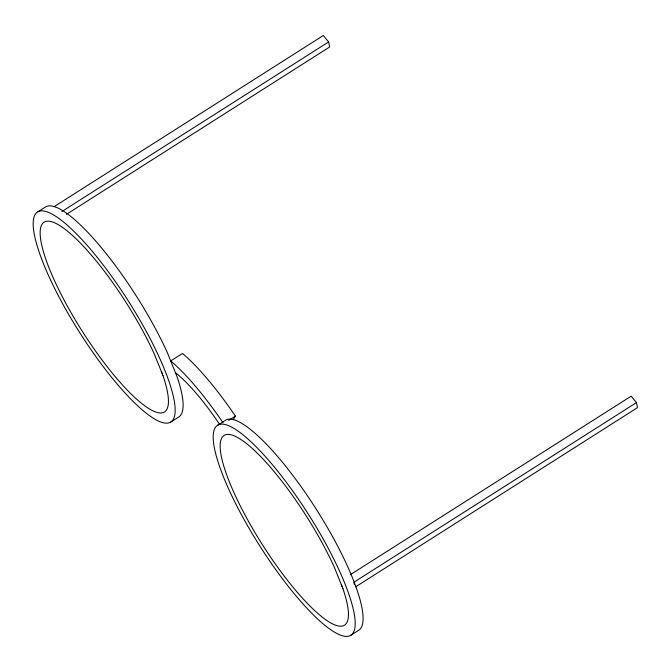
<?xml version="1.0" encoding="UTF-8"?>
<svg xmlns="http://www.w3.org/2000/svg" width="671" height="671" viewBox="0 0 671 671"><rect width="100%" height="100%" fill="white"/><g stroke="black" fill="none" stroke-linecap="round" stroke-linejoin="round"><path stroke-width="1.01" d="M233.198 419.669L235.395 416.104A120.277 28.048 57.6 0 0 182.487 353.441L170.711 360.931A120.277 28.048 57.6 0 1 223.057 422.772M37.937 211.784L45.787 206.794A124.37 29.004 57.6 0 1 167.44 352.803L177.085 376.767A124.37 29.004 57.6 0 1 178.335 417.236L170.484 422.227A124.37 29.004 57.6 0 1 48.832 276.226A124.37 29.004 57.6 0 1 93.319 252.573A124.37 29.004 57.6 0 1 170.484 422.227M53.898 206.802L323.279 35.529L328.664 41.912L329.612 47.004L66.412 214.343M61.925 211.491L328.664 41.912M217.966 425.028L225.817 420.038A124.37 29.004 57.6 0 1 317.769 511.596A124.37 29.004 57.6 0 1 358.364 630.48L350.514 635.471A124.37 29.004 57.6 0 1 228.861 489.461A124.37 29.004 57.6 0 1 273.34 465.808A124.37 29.004 57.6 0 1 350.514 635.471M228.668 420.381L235.395 416.104M350.245 574.762L631.109 396.192L636.494 402.575L637.45 407.666L355.697 586.798M636.494 402.575L353.86 582.26L354.246 584.298M162.088 373.361L161.317 371.457M342.109 586.597L341.346 584.693M175.45 372.699A91.994 21.455 57.6 0 1 219.761 424.642M342.965 588.727L334.259 567.079A112.334 26.194 57.6 0 0 226.63 434.498A112.334 26.194 57.6 0 0 282.91 574.342A112.334 26.194 57.6 0 0 342.965 588.727M162.944 375.483L154.229 353.843A112.334 26.194 57.6 0 0 46.601 221.262A112.334 26.194 57.6 0 0 102.889 361.107A112.334 26.194 57.6 0 0 162.944 375.483"/></g></svg>
